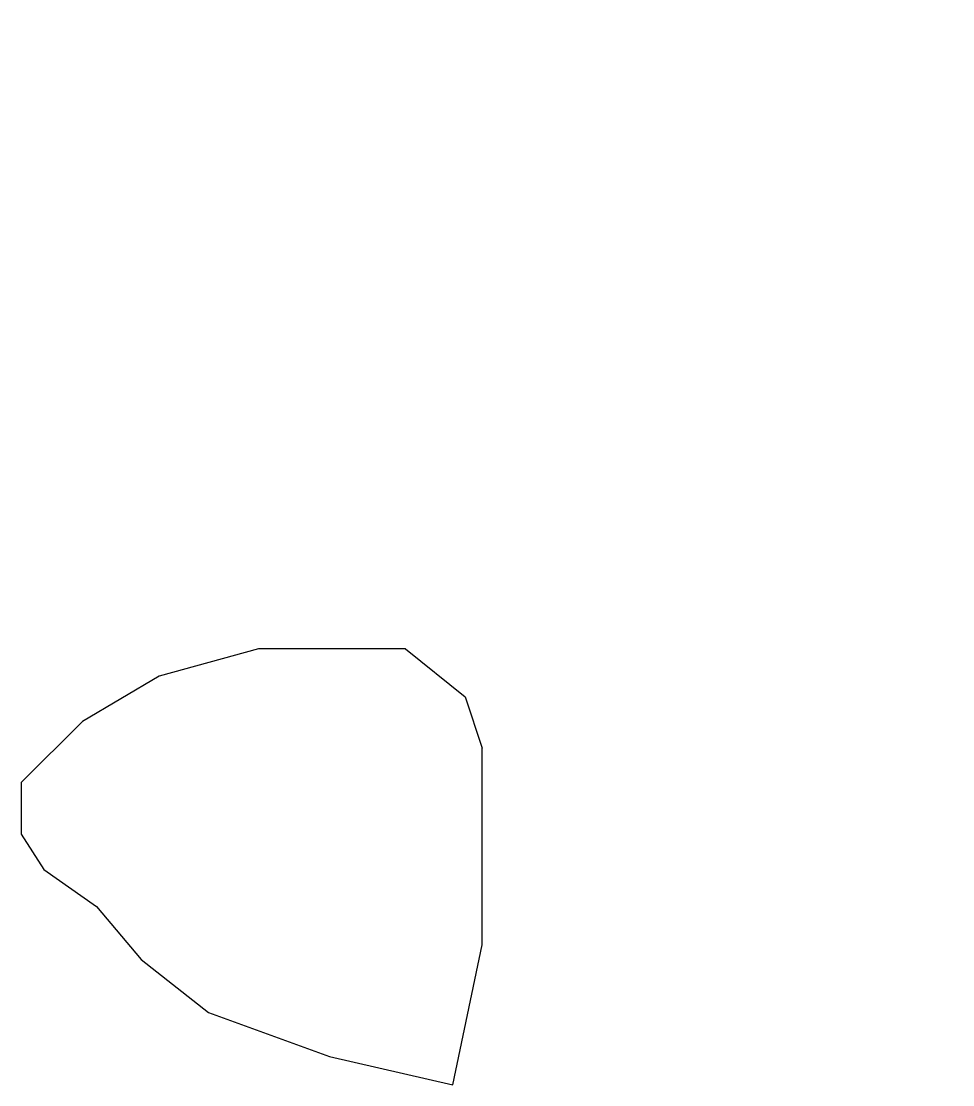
# Model space of a CAD drawing. Header units: millimetres. Extents: x 7 to 784, y -168 to 358.
# Drawn here: x 7.3 to 190.7, y 45.3 to 254.8 of the extents above; entities that cross this region are included whole.
import ezdxf

# ---------------------------------------------------------------- set-up
doc = ezdxf.new("R2010")
doc.units = ezdxf.units.MM

msp = doc.modelspace()

# ---------------------------------------------------------------- linework, layer by layer
for p, q in [((54.00872, 131.14421), (34.45048, 125.76211)), ((82.94439, 131.14421), (54.00872, 131.14421)), ((82.94439, 131.14421), (94.68071, 121.70464)), ((34.45048, 125.76211), (19.30714, 116.84653)), ((94.68071, 121.70464), (98.06623, 111.55665)), ((19.30714, 116.84653), (7.26338, 104.80277)), ((98.06623, 72.85192), (98.06623, 111.55665)), ((7.26338, 104.80277), (7.26338, 94.6119)), ((7.26338, 94.6119), (11.71259, 87.68645)), ((11.71259, 87.68645), (22.05215, 80.3664)), ((22.05215, 80.3664), (30.90483, 69.94678)), ((92.3017, 45.26451), (98.06623, 72.85192)), ((30.90483, 69.94678), (44.17241, 59.51572)), ((44.17241, 59.51572), (68.0083, 50.82316)), ((68.0083, 50.82316), (92.3017, 45.26451))]:
    msp.add_line(p, q)
at = {"color": 0}
msp.add_arc((223.31744, 157.44221), 97.37766, 305.9270425, 305.9270425, dxfattribs=at)

doc.saveas('drawing.dxf')
